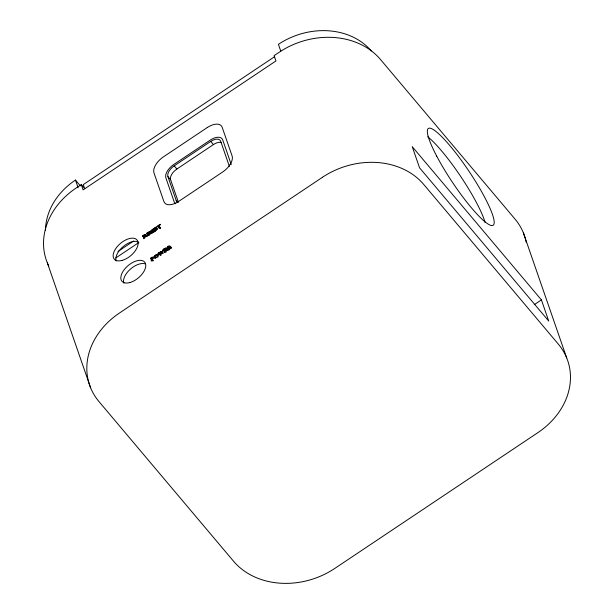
<?xml version="1.0" encoding="UTF-8"?>
<svg xmlns="http://www.w3.org/2000/svg" width="614" height="614" viewBox="0 0 614 614"><rect width="100%" height="100%" fill="white"/><g stroke="black" fill="none" stroke-linecap="round" stroke-linejoin="round"><path stroke-width="0.92" d="M170.262 247.365L169.571 248.355M165.619 251.065L164.897 250.128C166.693 248.179 167.177 249.476 164.943 250.266C165.074 253.39 168.029 248.002 167.261 250.259L164.276 252.262M161.774 252.154L161.605 252.63L162.986 253.643L162.311 252.845C162.556 244.472 164.652 256.552 160.883 252.607L160.461 254.879L157.829 253.459L159.264 252.5L158.965 252.976L161.121 254.894L158.965 252.976M160.446 254.096C159.701 251.633 160.239 250.228 162.311 252.845M158.044 257.043L157.836 254.664A2.341 1.259 -40.1 0 0 157.084 254.342L154.452 256.046A2.318 1.251 -40.1 0 0 154.106 257.136C154.713 259.192 157.522 257.228 157.905 255.869M155.457 256.913L155.618 258.08M152.702 230.02C149.755 230.526 151.712 231.348 153.584 231.025C153.822 233.028 149.616 233.42 151.635 232.775A1.451 0.783 -40.1 0 0 152.802 232.192L152.978 231.371L150.952 231.716L150.56 231.163L152.656 229.252L153.323 230.05M149.302 232.883C151.244 234.318 149.248 232.123 148.028 233.819L149.041 235.584M159.632 253.774L159.962 253.367M152.832 230.503L153.185 230.288L152.51 229.49M145.802 236.751L145.127 235.953L145.664 235.4A1.128 0.606 -40.1 0 0 145.879 234.924C145.472 233.55 141.243 236.068 143.285 236.843M171.529 248.294L170.147 248.064L169.472 247.265L170.009 246.713A1.128 0.606 -40.1 0 0 170.224 246.237C167.576 245.078 166.64 247.603 167.952 249.714M170.147 248.064L170.538 247.688M151.366 260.804C151.121 258.195 149.402 257.573 153.439 256.99A1.389 0.752 -40.1 0 1 153.584 257.504L151.934 259.054M164.391 252.101C166.148 248.777 159.709 250.144 166.386 247.734L166.624 248.263L164.552 249.131L164.897 250.128M169.472 247.265L171.69 247.304L170.654 247.995L168.528 247.964L169.633 249.737M274.504 56.741L83.281 184.599L84.655 188.567L81.286 184.576L76.213 187.968A74.34 61.339 -19.1 0 0 48.79 266.046M177.776 202.282L176.164 200.364L167.914 176.556A9.908 5.334 -40.1 0 1 174.207 165.834L210.74 141.404A9.908 5.334 -40.1 0 1 220.687 141.274L228.938 165.082A9.908 5.334 -40.1 0 1 229.129 166.64M178.244 201.799L170.608 179.748A9.908 5.334 -40.1 0 1 176.893 169.027L213.426 144.597A9.908 5.334 -40.1 0 1 221.378 142.548M117.942 251.51L133.76 240.934M150.192 232.222L149.524 231.424L146.531 233.42M148.028 233.819L147.682 232.821L149.755 231.946L149.524 231.424M155.58 230.181L154.521 228.247L156.585 227.38L156.355 226.85L153.37 228.853M159.74 228.408L158.397 225.683L157.207 227.011L157.046 226.389L160.208 224.271L160.461 224.839L158.942 225.315L160.461 228.285M152.848 230.196L152.656 229.252M154.866 229.252L156.301 227.832L156.977 228.631M143.308 236.912L144.697 235.899M147.23 234.287L147.913 234.287M158.604 226.789L159.064 226.482M151.934 233.466L150.99 232.552M115.892 257.88L138.825 242.545M158.504 254.257L159.939 253.298M160.346 253.022L161.85 252.016M164.076 250.527L165.565 249.53M151.244 260.973L152.901 259.86M534.234 304.697L541.41 299.901L412.224 146.639L419.554 167.806L548.739 321.061L541.41 299.901M168.482 247.849L169.441 246.26L168.121 246.797L169.195 248.762M169.042 247.212L170.27 246.559M152.464 258.294L153.891 257.711M153.531 228.83C157.591 229.06 150.323 235.131 157.23 229.383C157.99 227.119 155.035 232.506 154.912 229.383L156.608 228.715L156.301 227.832M146.692 233.397C149.095 233.688 147.398 237.649 145.127 235.953M164.237 250.504L164.69 250.42L165.35 252.239M159.793 227.487C160.077 226.528 158.22 230.45 158.397 225.683M142.778 236.014C145.656 235.561 141.696 241.233 145.142 237.457C143.615 238.055 144.313 234.778 146.309 236.682L150.399 233.949C151.159 231.685 148.204 237.073 148.081 233.949L149.778 233.282L149.471 232.399M143.453 236.812L143.991 236.912M152.61 259.852L151.896 258.947L152.909 258.034L152.548 257.366L151.535 257.895L152.28 259.968L152.732 259.891M145.234 235.553L146.408 235.3L145.741 234.502M169.41 247.15L170.193 247.135M158.681 254.234L160.507 255.232M160.546 252.991L161.344 253.26L160.484 252.323M152.817 231.77L153.876 231.562M157.054 255.263L157.76 255.14M155.311 231.355L153.738 228.707M167.998 248.018L168.904 249.86M151.412 259.108L152.318 260.95M157.698 255.693L157.268 255.485A1.236 0.668 -40.1 0 0 156.831 255.547M210.74 141.404L213.426 144.597M174.207 165.834L176.893 169.027M167.914 176.556L170.608 179.748M159.947 227.449L160.622 228.247M156.194 227.901L156.869 228.7M154.521 228.247L155.188 229.045M153.899 228.669L154.567 229.467M168.934 247.688L169.602 248.486M152.548 229.329L153.224 230.127M169.119 248.908L169.794 249.706M167.484 247.189L168.159 247.987M152.402 229.605L153.078 230.403M153.124 231.701L153.799 232.499M167.376 249.407L168.052 250.205M167.261 249.484L167.937 250.282M151.044 231.125L151.719 231.923M151.09 232.483L151.765 233.282M164.552 249.131L165.227 249.929M163.93 249.553L164.606 250.351M165.327 251.287L166.102 252.093M149.363 232.476L150.039 233.274M163.769 249.591L164.445 250.389M149.379 232.691L150.054 233.489M147.682 232.821L148.358 233.619M147.061 233.243L147.736 234.041M146.907 233.274L147.583 234.072M160.968 251.456L161.643 252.254M160.883 251.556L161.559 252.354M160.845 251.648L161.52 252.446M160.883 252.607L161.559 253.405M159.095 252.715L159.763 253.513M159.003 252.814L159.632 253.697M143.139 235.876L143.814 236.674M142.978 235.906L143.653 236.705M152.533 259.998L153.201 260.796M150.898 258.279L151.566 259.077M152.372 260.029L153.047 260.827M45.49 230.58A68.146 56.227 -19.1 0 1 75.453 180.04L80.388 185.896M523.389 232.867L566.676 357.885M280.775 51.146L278.418 44.346A68.146 56.227 -19.1 0 1 371.247 50.931M169.495 248.77L167.806 249.814M168.796 247.596L169.157 248.647M152.211 258.694L152.571 259.745M81.286 184.576L83.12 189.864L275.939 60.947L274.105 55.651L279.178 52.259A74.34 61.339 -19.1 0 1 380.442 59.443L515.016 219.083A74.34 61.339 -19.1 0 1 526.206 242.261M75.453 180.04L78.101 187.7M47.324 262.792L90.611 387.802M154.835 258.248L154.782 257.934A2.318 1.251 -40.1 0 1 155.127 256.844M175.781 203.741A12.387 6.67 -40.1 0 1 174.13 201.722L165.887 177.914A12.387 6.67 -40.1 0 1 173.747 164.514L210.28 140.084A12.387 6.67 -40.1 0 1 222.721 139.915L230.964 163.723A12.387 6.67 -40.1 0 1 231.179 164.644M157.783 255.132A2.318 1.251 -40.1 0 1 158.097 255.171M427.697 136.768A58.23 9.947 56.2 0 1 460.807 176.625A58.23 9.947 56.2 0 1 485.129 222.575M116.192 261.004A14.866 8.005 -40.1 0 1 123.284 246.49A14.866 8.005 -40.1 0 1 138.695 242.269M123.867 283.169A14.866 8.005 -40.1 0 1 129.976 269.508A14.866 8.005 -40.1 0 1 145.004 263.805M178.167 202.282A9.908 5.334 -40.1 0 1 176.164 200.364M145.249 235.254L144.137 236.536L143.776 235.484L144.72 234.909L145.249 235.254M157.414 255.969C156.816 259.423 152.817 256.353 155.91 254.856A1.236 0.668 -40.1 0 1 156.593 254.687L157.414 255.969M207.263 127.551L163.424 156.862A14.866 8.005 -40.1 0 0 153.999 172.941L163.892 201.515A14.866 8.005 -40.1 0 0 178.82 201.315L222.659 172.004A14.866 8.005 -40.1 0 0 232.092 155.918L222.191 127.344A14.866 8.005 -40.1 0 0 207.263 127.551M322.473 177.277L119.507 312.986A74.34 61.339 -19.1 0 0 98.984 401.587L233.558 561.234A74.34 61.339 -19.1 0 0 334.822 568.41L537.787 432.709A74.34 61.339 -19.1 0 0 558.303 344.101L423.729 184.453A74.34 61.339 -19.1 0 0 322.473 177.277M129.815 282.57A14.866 8.005 -40.1 0 0 145.426 263.391A14.866 8.005 -40.1 0 0 124.657 269.093A14.866 8.005 -40.1 0 0 129.815 282.57M122.14 260.413A14.866 8.005 -40.1 0 0 137.751 241.233A14.866 8.005 -40.1 0 0 116.982 246.928A14.866 8.005 -40.1 0 0 122.14 260.413M436.715 156.148A58.23 9.947 56.2 0 0 492.858 225.415A58.23 9.947 56.2 0 0 452.671 149.025A58.23 9.947 56.2 0 0 436.715 156.148"/></g></svg>
